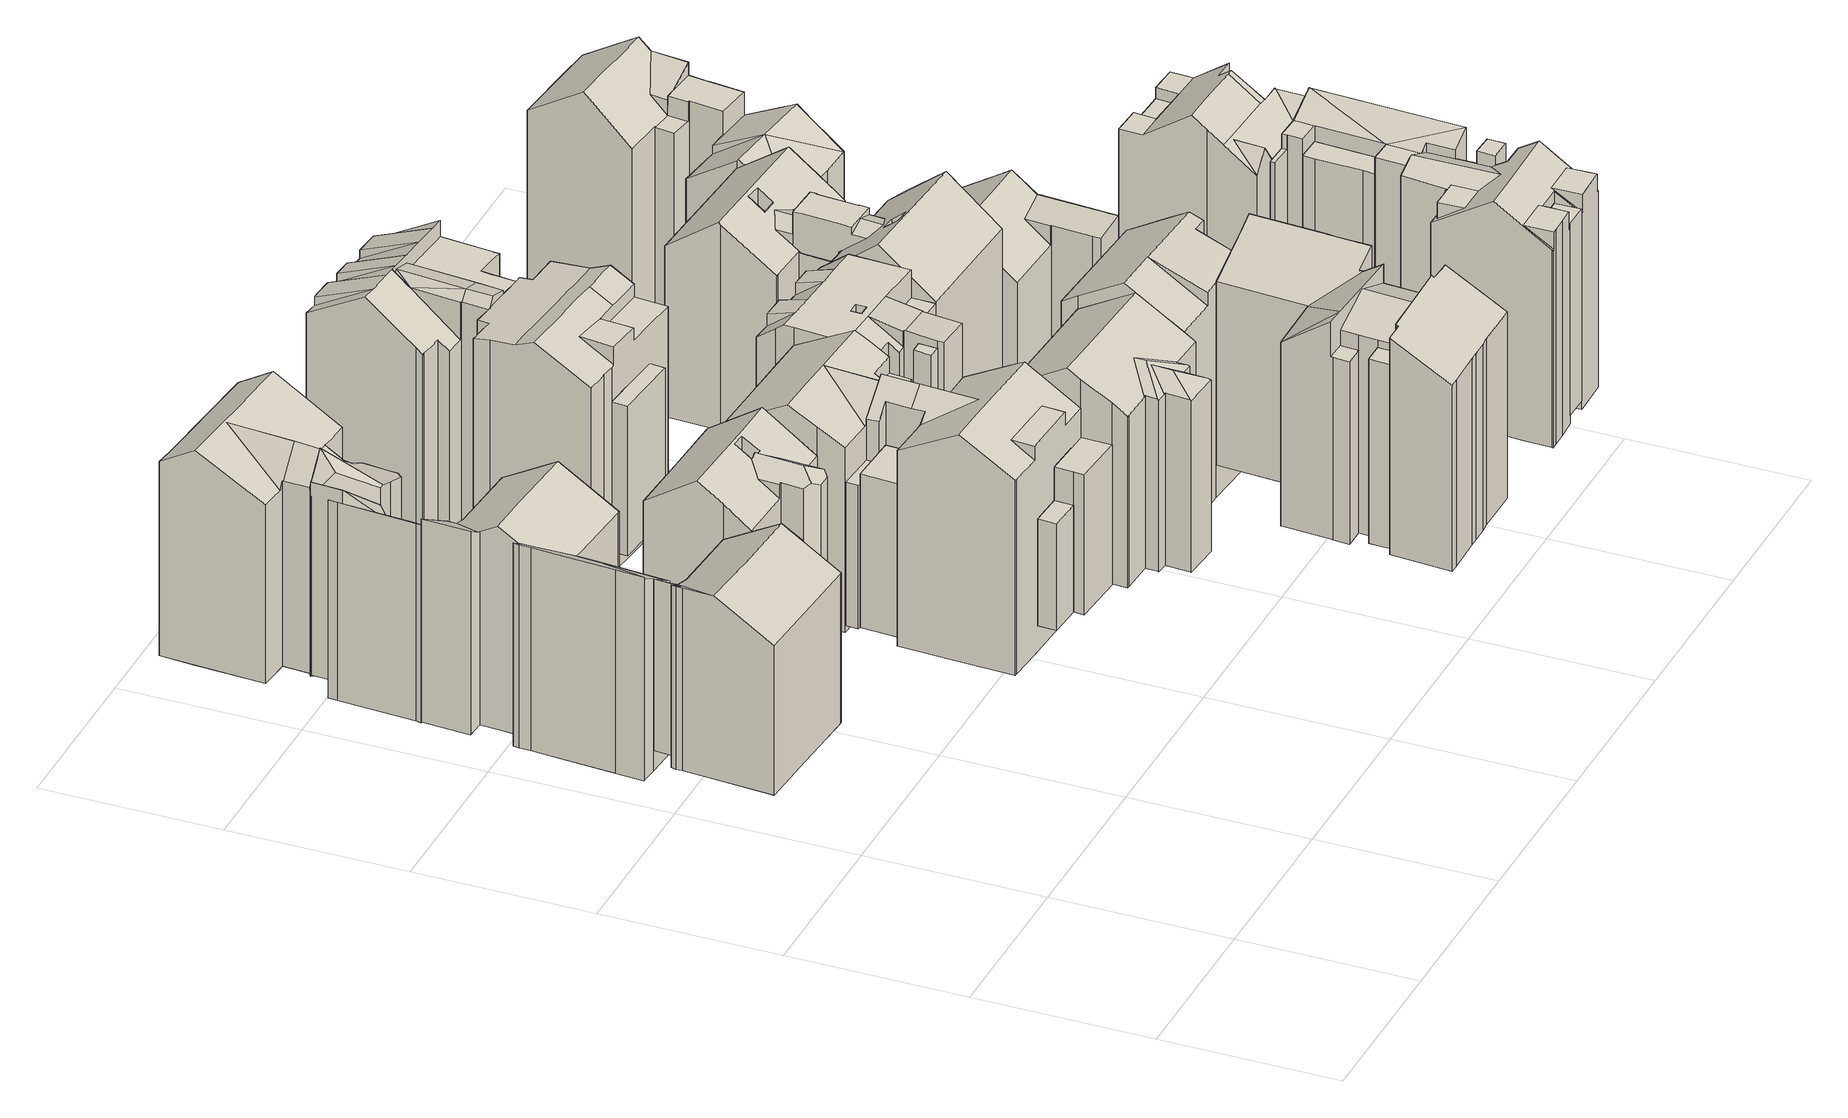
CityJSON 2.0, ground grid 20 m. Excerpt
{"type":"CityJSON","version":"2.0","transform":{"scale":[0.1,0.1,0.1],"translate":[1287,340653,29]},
"CityObjects":{
"building1":{"type":"Building","children":["building1-1","building1-2","building1-3","building1-4","building1-5"]},
"building1-1":{"type":"BuildingPart","attributes":{"measuredHeight":21.43,"roofType":"SATTELDACH","HoeheDach":"55","NiedrigsteTraufeDesGebaeudes":"51","Blattnummer":"102081","HoeheGrund":"34"},"parents":["building1"],"geometry":[{"type":"Solid","lod":"2","boundaries":[[[[0,1,2,3,4,5,6,7]],[[8,6,5,9]],[[9,5,4,10]],[[10,4,3,11]],[[11,3,2,12]],[[12,2,1,13]],[[14,15,16,17]],[[17,16,18,19]],[[19,18,20,21]],[[22,23,24,25]],[[25,24,26,27]],[[27,28,14,17,19,21,29,30,31,8,9,10,11,12,13,32,22,25]],[[33,7,6,8,31,30]],[[15,14,28,27,26,34]],[[0,23,22,32,13,1]],[[29,21,20,35,33,30]],[[36,34,26,24,23,0,7]],[[35,20,18,16,15,34,36,7,33]]]]}]},
"building1-2":{"type":"BuildingPart","attributes":{"measuredHeight":25.22,"roofType":"SATTELDACH","HoeheDach":"56","NiedrigsteTraufeDesGebaeudes":"50","Blattnummer":"102081","HoeheGrund":"31"},"parents":["building1"],"geometry":[{"type":"MultiSurface","lod":"2","boundaries":[[[37,38,39,40,41,42,43,44,45,46]],[[47,48,49,50,51]],[[52,53,54,55,56,57]],[[49,55,54,53,50]],[[58,59,48,47]],[[60,61,62,63,64,65,55,49]],[[59,61,60,49,48]],[[65,64,56,55]],[[66,67,64]],[[68,45,44,69]],[[69,44,43,70]],[[70,43,42,71]],[[72,51,50,73]],[[63,64,65]],[[74,75,76,77]],[[78,79,80,81]],[[81,80,82,83]],[[62,64,63]],[[67,66,84,75,74,85,86,87,88,89]],[[90,91,92,88,87,86,85,74,77,93,78,81,83,94,95,96,72,73,97,98,99,100,101,68,69,70,71]],[[57,56,64,67,89,102,103,41,40,39,38,37,46,104]],[[99,98,52,57,104,100]],[[50,53,52,98,97,73]],[[94,83,82,59,58,95]],[[92,91,103,102,89,88]],[[78,93,77,76,105,79]],[[55,65,55,54]],[[96,95,58,47,51,72]],[[48,60,49,50]],[[103,91,90,71,42,41]],[[104,46,45,68,101,100]],[[82,80,79,105,76,75,84,66,64,62,61,59]]]}]},
"building1-3":{"type":"BuildingPart","attributes":{"measuredHeight":23.8,"roofType":"SATTELDACH","HoeheDach":"55","NiedrigsteTraufeDesGebaeudes":"51","Blattnummer":"102081","HoeheGrund":"32"},"parents":["building1"],"geometry":[{"type":"Solid","lod":"2","boundaries":[[[[106,2,107,108,109]],[[110,111,112,113,114]],[[115,109,116,117]],[[118,107,2,119]],[[119,2,106,120]],[[120,106,109,115]],[[121,122,123,124]],[[124,123,125,126]],[[126,125,127,128]],[[129,114,113,130]],[[130,113,112,131]],[[132,133,134,135]],[[136,137,138,139]],[[139,140,141,132,135,142,143,144,145,146,118,119,120,115,117,147,121,124,126,128,148,149,150,151,129,130,131,152,153,154,136]],[[118,146,145,144,155,156,108,107]],[[127,157,158,159,150,149,148,128]],[[143,142,135,134,160,161,155,144]],[[133,132,141,140,139,138,162,163]],[[164,137,136,154,153,165]],[[151,150,159,110,114,129]],[[111,165,153,152,131,112]],[[116,166,122,121,147,117]],[[161,160,134,133,163,167,158,157]],[[159,158,167,163,162,138,137,164,165,111,110]],[[108,156,155,161,157,127,125,123,122,166,116,109]]]]}]},
"building1-4":{"type":"BuildingPart","attributes":{"measuredHeight":22.63,"roofType":"PULTDACH","HoeheDach":"54","NiedrigsteTraufeDesGebaeudes":"50","Blattnummer":"102081","HoeheGrund":"31"},"parents":["building1"],"geometry":[{"type":"Solid","lod":"2","boundaries":[[[[168,169,170,171]],[[172,173,169,168]],[[174,171,170,175]],[[176,173,172,177]],[[178,177,172,168,171,174]],[[169,173,176,175,170]],[[177,178,174,175,176]]]]}]},
"building1-5":{"type":"BuildingPart","attributes":{"measuredHeight":23.17,"roofType":"PULTDACH","HoeheDach":"55","NiedrigsteTraufeDesGebaeudes":"50","Blattnummer":"102081","HoeheGrund":"31"},"parents":["building1"],"geometry":[{"type":"Solid","lod":"2","boundaries":[[[[179,180,181,182,183,184,185,186,187]],[[188,189,190,191,192,193,194,195,196]],[[188,187,186,189]],[[189,186,185,190]],[[190,185,184,191]],[[191,184,183,192]],[[192,183,182,193]],[[193,182,181,194]],[[196,179,187,188]],[[196,195,194,181,180,179]]]]}]},
"building2":{"type":"Building","attributes":{"measuredHeight":24.39,"roofType":"SATTELDACH","HoeheDach":"58","NiedrigsteTraufeDesGebaeudes":"54","Blattnummer":"102081","HoeheGrund":"33"},"geometry":[{"type":"Solid","lod":"2","boundaries":[[[[197,198,199,200,201,202,203,204,205,206,207,208,209,210,211]],[[208,207,212,213,214,215,216,217,209]],[[218,219,220,221,222,223,199,198,224]],[[225,226,227,221,220]],[[227,228,229,230,204,203,222,221]],[[231,211,210,232]],[[233,202,201,234]],[[234,201,200,235]],[[236,217,216,237]],[[237,216,215,238]],[[238,215,214,239]],[[239,214,213,240]],[[240,213,212,241]],[[197,224,198]],[[242,219,218,243]],[[244,226,225,245]],[[204,230,205]],[[246,229,228,247]],[[241,248,249,250,246,247,251,244,245,252,242,243,253,231,232,254,236,237,238,239,240],[235,255,256,257,258,233,234]],[[222,203,202,233,258,257,256,223]],[[244,251,247,228,227,226]],[[252,245,225,220,219,242]],[[253,243,218,224,197,211,231]],[[199,223,256,255,235,200]],[[250,249,206,205,230,229,246]],[[206,249,248,241,212,207]],[[210,209,217,236,254,232]]]]}]},
"building3":{"type":"Building","children":["building3-1","building3-2"]},
"building3-1":{"type":"BuildingPart","attributes":{"measuredHeight":12.47,"roofType":"FLACHDACH","HoeheDach":"49","NiedrigsteTraufeDesGebaeudes":"49","Blattnummer":"102081","HoeheGrund":"37"},"parents":["building3"],"geometry":[{"type":"Solid","lod":"2","boundaries":[[[[259,260,261,262]],[[263,264,265,266]],[[266,265,260,259]],[[265,264,261,260]],[[264,263,262,261]],[[263,266,259,262]]]]}]},
"building3-2":{"type":"BuildingPart","attributes":{"measuredHeight":16.4,"roofType":"FLACHDACH","HoeheDach":"53","NiedrigsteTraufeDesGebaeudes":"53","Blattnummer":"102081","HoeheGrund":"37"},"parents":["building3"],"geometry":[{"type":"Solid","lod":"2","boundaries":[[[[259,267,268,269,260]],[[270,271,272,273,274]],[[274,273,267,259]],[[273,272,268,267]],[[272,271,269,268]],[[271,270,260,269]],[[270,274,259,260]]]]}]},
"building4":{"type":"Building","children":["building4-1","building4-2","building4-3"]},
"building4-1":{"type":"BuildingPart","attributes":{"measuredHeight":18.01,"roofType":"FLACHDACH","HoeheDach":"53","NiedrigsteTraufeDesGebaeudes":"53","Blattnummer":"102081","HoeheGrund":"35"},"parents":["building4"],"geometry":[{"type":"Solid","lod":"2","boundaries":[[[[275,276,277,278,279]],[[280,281,282,283,284]],[[284,283,276,275]],[[283,282,277,276]],[[282,281,278,277]],[[281,280,279,278]],[[280,284,275,279]]]]}]},
"building4-2":{"type":"BuildingPart","attributes":{"measuredHeight":26.51,"roofType":"SATTELDACH","HoeheDach":"60","NiedrigsteTraufeDesGebaeudes":"55","Blattnummer":"102081","HoeheGrund":"34"},"parents":["building4"],"geometry":[{"type":"Solid","lod":"2","boundaries":[[[[285,286,287,288,289,290]],[[291,292,293,294,295,296]],[[297,298,299,300]],[[301,302,303,304,305,306]],[[307,303,302,308,309]],[[310,311,312,303,307]],[[312,313,314,315,304,303]],[[316,317,318,299,298]],[[319,320,321,322,323]],[[324,325,285,290]],[[288,287,326,327]],[[328,329,330,331]],[[332,296,295]],[[294,293,333]],[[334,301,306,335]],[[336,310,337,338]],[[339,314,313,340]],[[322,341,318,323]],[[342,343,344,345]],[[345,344,346,347]],[[321,348,341,322]],[[349,350,351,352,346,344,343,337,310,307,309,353,326,287,286]],[[354,300,299,318,341,348,355,356,357,358,359,360,330,329]],[[361,362,363,320,319,323,318,317,364]],[[365,366,367,368,369,370,333,293,292,291,296,332,325,324]],[[371,372,373,363,362,361,364,374,339,340,375,376,336,338,342,345,347,377,369,368,367,366,365,324,290,289,288,327,378,379,380,381,334,335,382,383,384,328,331,385,386,387,388,389]],[[325,332,295,294,333,370,352,351,350,349,286,285]],[[359,358,357,356,390,391,392,212,360]],[[353,309,308,380,379,378,327,326]],[[384,383,382,297,300,354,329,328]],[[392,391,390,389,388,387,386,212]],[[355,372,371,389,390,356]],[[348,321,320,363,373,372,355]],[[370,369,377,347,346,352]],[[339,374,364,317,316,315,314]],[[376,375,340,313,312,311]],[[343,342,338,337]],[[310,336,376,311]],[[308,302,301,334,381,380]],[[304,315,316,298,297,305]],[[306,305,297,382,335]],[[330,360,212,386,385,331]]]]}]},
"building4-3":{"type":"BuildingPart","attributes":{"measuredHeight":16.82,"roofType":"FLACHDACH","HoeheDach":"51","NiedrigsteTraufeDesGebaeudes":"51","Blattnummer":"102081","HoeheGrund":"35"},"parents":["building4"],"geometry":[{"type":"Solid","lod":"2","boundaries":[[[[275,393,394,395,276]],[[396,397,398,399,400]],[[400,399,393,275]],[[399,398,394,393]],[[398,397,395,394]],[[397,396,276,395]],[[396,400,275,276]]]]}]},
"building5":{"type":"Building","attributes":{"measuredHeight":23.98,"roofType":"SATTELDACH","HoeheDach":"61","NiedrigsteTraufeDesGebaeudes":"57","Blattnummer":"102081","HoeheGrund":"37"},"geometry":[{"type":"Solid","lod":"2","boundaries":[[[[401,402,403,404,405,406,407,408,409,410,411,412]],[[408,407,413,414,409]],[[415,416,417,418,403,402]],[[419,420,421,422,423,418,417,416,424]],[[425,426,427,428,429]],[[427,420,419,430,428]],[[426,431,421,420,427]],[[423,432,404,403,418]],[[433,412,411,434]],[[434,411,410,435]],[[436,406,405,437]],[[438,401,412,433]],[[439,414,413,440]],[[441,425,429,442]],[[443,436,437,444,445,446,447,448,449,450,441,442,451,452,453,454,455,456,457,438,433,434,435,458,439,440]],[[425,441,450,449,431,426]],[[429,428,430,452,451,442]],[[453,452,430,419,424,454]],[[448,447,422,421,431,449]],[[422,447,446,445,432,423]],[[424,416,415,456,455,454]],[[457,456,415,402,401,438]],[[444,437,405,404,432,445]],[[406,436,443,440,413,407]],[[410,409,414,439,458,435]]]]}]},
"building6":{"type":"Building","children":["building6-1","building6-2"]},
"building6-1":{"type":"BuildingPart","attributes":{"measuredHeight":27.67,"roofType":"SATTELDACH","HoeheDach":"58","NiedrigsteTraufeDesGebaeudes":"52","Blattnummer":"102081","HoeheGrund":"31"},"parents":["building6"],"geometry":[{"type":"Solid","lod":"2","boundaries":[[[[459,460,461,462,463]],[[464,465,466,467,459]],[[468,469,470,471,472]],[[473,474,475,476,477]],[[478,476,475,479,480]],[[481,482,479]],[[475,481,479]],[[483,484,475,474]],[[484,485,481,475]],[[486,487,488,489,490,491,492,493,494,495,496]],[[497,498,499,500]],[[501,502,503,497]],[[504,505,506,507,501]],[[508,509,510,505]],[[511,512,513,514]],[[514,513,515,516]],[[517,518,519,520]],[[521,522,518,517]],[[523,524,525,526]],[[527,462,461,528]],[[529,530,531,532]],[[533,534,535,536]],[[459,467,460]],[[537,465,464]],[[538,472,471]],[[494,470,469,495]],[[495,469,468,496]],[[493,539,470,494]],[[482,540,479]],[[477,541,473]],[[542,480,479]],[[543,488,487,544]],[[500,499,545]],[[503,498,497]],[[546,547,548,549]],[[550,551,552,553]],[[501,507,502]],[[510,506,505]],[[554,555,556,557]],[[558,525,524,538,471,470,539,559,560,561,562,563,564,565,566,567]],[[568,569,552,551,570,556,555,571,572,573,574,575,576,577]],[[578,554,557,579,550,553,580,546,549,581,582,583,584,585,586,543,544,587,588,589,523,526,590,591,592,593,511,514,516,594,529,532,595,596,597,598,599,600,601,533,536,602,521,517,520,603,527,528,604,605,606,607,608,609,610,611,612]],[[589,588,587,544,487,486,496,468,472,538,524,523]],[[492,491,490,489,613,614,615,559,539,493]],[[481,485,575,574,573,572,571,508,505,504,501,497,500,540,482]],[[613,489,488,543,586,585,584,583,616,617,618]],[[465,537,619,545,499,498,503,502,507,506,510,509,612,611,610,609,608,607,606,605,466]],[[620,621,622,623,624,625,626,627,617,616,628,629,548,547,630,631,632,633,473,541,634,635,531,530,636,515,513,512,637]],[[565,564,563,562,561,560,638,639,618,617,627,626,625,624,623,622,621,620,637,566]],[[522,640,535,534,641,542,479,540,464,459,463,519,518]],[[615,614,613,618,639,638,560,559]],[[567,566,637,512,511,593,592,591]],[[635,634,541,597,596,595,532,531]],[[601,600,599,478,480,542,641,534,533]],[[541,477,476,478,599,598,597]],[[629,628,616,583,582,581,549,548]],[[579,557,556,570,551,550]],[[571,555,554,578,612,509,508]],[[546,580,553,552,569,630,547]],[[631,630,569,568,577,632]],[[632,577,576,575,485,484,483]],[[633,632,483,474,473]],[[460,467,466,605,604,528,461]],[[602,536,535,640,522,521]],[[519,463,462,527,603,520]],[[636,530,529,594,516,515]],[[590,526,525,558,567,591]],[[540,500,545,619,537,464]]]]}]},
"building6-2":{"type":"BuildingPart","attributes":{"measuredHeight":17.5,"roofType":"FLACHDACH","HoeheDach":"51","NiedrigsteTraufeDesGebaeudes":"51","Blattnummer":"102081","HoeheGrund":"33"},"parents":["building6"],"geometry":[{"type":"Solid","lod":"2","boundaries":[[[[642,643,644,645]],[[646,647,648,649]],[[649,648,643,642]],[[648,647,644,643]],[[647,646,645,644]],[[646,649,642,645]]]]}]},
"building7":{"type":"Building","children":["building7-1","building7-2"]},
"building7-1":{"type":"BuildingPart","attributes":{"measuredHeight":20.91,"roofType":"FLACHDACH","HoeheDach":"55","NiedrigsteTraufeDesGebaeudes":"55","Blattnummer":"102081","HoeheGrund":"34"},"parents":["building7"],"geometry":[{"type":"Solid","lod":"2","boundaries":[[[[650,651,652,653]],[[654,655,656,657]],[[657,656,651,650]],[[656,655,652,651]],[[655,654,653,652]],[[654,657,650,653]]]]}]},
"building7-2":{"type":"BuildingPart","attributes":{"measuredHeight":22.74,"roofType":"FLACHDACH","HoeheDach":"57","NiedrigsteTraufeDesGebaeudes":"54","Blattnummer":"102081","HoeheGrund":"34"},"parents":["building7"],"geometry":[{"type":"Solid","lod":"2","boundaries":[[[[658,659,660,661,662,663]],[[664,665,666,667,668,669]],[[670,671,672,664]],[[673,674,675,676,677,661,678]],[[679,675,674,680,681,682]],[[683,684,685,686,670]],[[687,688,689,683]],[[690,691,692,687]],[[693,659,658,694]],[[694,658,663,695]],[[696,697,698,699]],[[700,701,697,696]],[[702,703,701,700]],[[699,698,703,702]],[[704,668,667,705]],[[705,667,666,706]],[[664,672,665]],[[686,671,670]],[[660,678,661]],[[707,677,676,708]],[[709,682,681,710]],[[711,679,682,709]],[[712,713,714,715]],[[683,689,684]],[[692,688,687]],[[665,672,671,686,685,684,689,688,692,691,716,717,718,719,720,721,706,666]],[[722,723,724,725,726,712,715,727,728,711,709,710,729,730,731,732,693,694,695,733,734,735,704,705,706,721,720,719,718,717,716],[696,699,702,700]],[[714,713,736,737,738,739,740,741,707,708]],[[739,738,724,723,722,716,691,690,742]],[[741,740,739,742,743,744,677,707]],[[681,680,674,673,731,730,729,710]],[[726,725,724,738,737,736,713,712]],[[711,728,675,679]],[[727,715,714,708,676,675,728]],[[745,669,668,704,735,734]],[[732,731,673,678,660,659,693]],[[663,662,745,734,733,695]],[[661,677,744,743,742,690,687,683,670,664,669,745,662],[698,697,701,703]]]]}]},
"building8":{"type":"Building","children":["building8-1","building8-2","building8-3"]},
"building8-1":{"type":"BuildingPart","attributes":{"measuredHeight":27.56,"roofType":"PULTDACH","HoeheDach":"62","NiedrigsteTraufeDesGebaeudes":"58","Blattnummer":"102081","HoeheGrund":"34"},"parents":["building8"],"geometry":[{"type":"Solid","lod":"2","boundaries":[[[[746,747,748,406]],[[747,749,750,751,752,753,754,755,756,757,748]],[[758,759,760,761,749,747,762]],[[763,757,756,764]],[[764,756,755,765]],[[765,755,754,766]],[[766,754,753,767]],[[767,753,752,768]],[[768,752,751,769]],[[769,751,750,770]],[[746,762,747]],[[771,761,760,772]],[[772,760,759,773]],[[773,759,758,774]],[[768,769,770,775,771,772,773,774,776,777,778,763,764,765,766,767]],[[761,771,775,770,750,749]],[[776,774,758,762,746,406,777]],[[406,748,757,763,778,777]]]]}]},
"building8-2":{"type":"BuildingPart","attributes":{"measuredHeight":21.68,"roofType":"FLACHDACH","HoeheDach":"60","NiedrigsteTraufeDesGebaeudes":"60","Blattnummer":"102081","HoeheGrund":"39"},"parents":["building8"],"geometry":[{"type":"Solid","lod":"2","boundaries":[[[[779,780,781,782]],[[783,784,785,786]],[[786,785,780,779]],[[785,784,781,780]],[[784,783,782,781]],[[783,786,779,782]]]]}]},
"building8-3":{"type":"BuildingPart","attributes":{"measuredHeight":25.58,"roofType":"PULTDACH","HoeheDach":"64","NiedrigsteTraufeDesGebaeudes":"59","Blattnummer":"102081","HoeheGrund":"38"},"parents":["building8"],"geometry":[{"type":"Solid","lod":"2","boundaries":[[[[787,788,789,790,791,792,793,794,795,796,797,798,799,800,801]],[[802,803,804,805,806]],[[807,808,809]],[[807,810,811,812,808]],[[813,814,815,816,817,818]],[[819,820,821,814,813]],[[822,801,800,823]],[[823,800,799,824]],[[825,795,794,826]],[[826,794,793,827]],[[828,791,790,829]],[[829,790,789,830]],[[830,789,788,831]],[[831,788,787,832]],[[832,787,801,822]],[[833,806,805,834]],[[835,812,811,836]],[[837,817,816,838]],[[802,816,815,803]],[[839,840,841,842]],[[843,844,845,846]],[[846,845,847,848]],[[848,847,849,850]],[[803,815,814,821,820,851,852,853,807,809,804]],[[795,825,854,855,856,842,841,857,851,820,819,796]],[[850,858,839,842,856,855,854,825,826,827,859,828,829,830,831,832,822,823,824,860,837,838,833,834,861,862,835,836,863,864,843,846,848]],[[853,852,851,857,865,810,807]],[[805,804,809,808,812,835,862,861,834]],[[811,810,865,864,863,836]],[[839,858,850,849,866,840]],[[865,844,843,864]],[[833,838,816,802,806]],[[828,859,827,793,792,791]],[[798,797,796,819,813,818]],[[799,798,818,817,837,860,824]],[[857,841,840,866,849,847,845,844,865]]]]}]},
"building9":{"type":"Building","attributes":{"measuredHeight":26.33,"roofType":"SATTELDACH","HoeheDach":"59","NiedrigsteTraufeDesGebaeudes":"52","Blattnummer":"102081","HoeheGrund":"33"},"geometry":[{"type":"Solid","lod":"2","boundaries":[[[[867,868,869,870,871]],[[872,873,874,875]],[[876,877,878,879,880]],[[881,882,883,884,885,886,887,888,889,890,891,892,893,894]],[[895,896,897,898,899]],[[900,901,877,876]],[[902,903,897,896]],[[904,905,906,907]],[[908,909,910,911]],[[911,910,912,913]],[[907,914,915,904]],[[916,917,918,919]],[[919,918,920,921]],[[922,923,924,925]],[[926,927,923,922]],[[928,929,927,926]],[[925,924,929,928]],[[930,931,932,933]],[[934,935,936,937]],[[938,939,940,941]],[[941,940,931,930]],[[942,943,944,945]],[[946,947,943,942]],[[948,949,947,946]],[[945,944,949,948]],[[950,874,873,951]],[[952,886,885,953]],[[954,899,898]],[[915,955,880,879,894,893,892,891,899,954,905,904]],[[956,957,958,959,934,937,960,952,953,961,916,919,921,962,963,964,965,966,908,911,913,967,968,938,941,930,933,969,950,951],[942,945,948,946],[922,925,928,926]],[[912,914,907,906,939,938,968,967,913]],[[970,971,935,934,959,958,957,972]],[[890,889,888,902,896,895,899,891]],[[878,877,901,883,882,881,894,879]],[[901,900,973,974,884,883]],[[975,976,903,902,888,887]],[[960,937,936,975,887,886,952]],[[972,957,956,951,873,872]],[[932,875,874,950,969,933]],[[884,974,917,916,961,953,885]],[[964,963,868,867,871,965]],[[868,963,962,921,920,869]],[[871,870,909,908,966,965]],[[869,920,918,917,974,973,900,876,880,955,915,914,912,910,909,870],[924,923,927,929]],[[940,939,906,905,954,898,897,903,976,975,936,935,971,970,972,872,875,932,931],[944,943,947,949]]]]}]},
"building10":{"type":"Building","children":["building10-1","building10-2","building10-3","building10-4","building10-5","building10-6"]},
"building10-1":{"type":"BuildingPart","attributes":{"measuredHeight":25.27,"roofType":"FLACHDACH","HoeheDach":"63","NiedrigsteTraufeDesGebaeudes":"63","Blattnummer":"102081","HoeheGrund":"37"},"parents":["building10"],"geometry":[{"type":"Solid","lod":"2","boundaries":[[[[977,978,979,980]],[[981,982,983,984]],[[984,983,978,977]],[[983,982,979,978]],[[982,981,980,979]],[[981,984,977,980]]]]}]},
"building10-2":{"type":"BuildingPart","attributes":{"measuredHeight":28.86,"roofType":"PULTDACH","HoeheDach":"65","NiedrigsteTraufeDesGebaeudes":"60","Blattnummer":"102081","HoeheGrund":"36"},"parents":["building10"],"geometry":[{"type":"Solid","lod":"2","boundaries":[[[[985,986,987]],[[988,989,990,991,992,993,994,995,996,997]],[[995,998,999,996]],[[1000,1001,986,985]],[[1002,1003,1004,1005]],[[1006,990,989,1007]],[[993,1008,1009,1010,994]],[[1011,1012,1013]],[[1005,995,994,1002]],[[1014,992,991,1015]],[[1004,998,995,1005]],[[1002,994,1010,1003]],[[1016,1017,1018,1019,1020,1021,1011,1013,1022,1001,1000,985,987,1023]],[[986,1001,1022,1013,1012,1024,1025,1006,1007,1026,1027,1028,987]],[[1029,1030,1014,1015,1031,1032,1033,1034,1021,1020,1019,1018,1017,1016,1023,1035,1036,1037,1038,1039,1040,1041,1042]],[[987,1028,1043,1036,1035,1023]],[[1043,997,996,999,1039,1038,1037,1036]],[[1014,1030,1029,1042,1009,1008,993,992]],[[1006,1025,1032,1031,1015,991,990]],[[998,1004,1003,1010,1009,1042,1041,1040,1039,999]],[[1021,1034,1033,1024,1012,1011]],[[1024,1033,1032,1025]],[[1027,1026,1007,989,988,997,1043,1028]]]]}]},
"building10-3":{"type":"BuildingPart","attributes":{"measuredHeight":22.69,"roofType":"FLACHDACH","HoeheDach":"59","NiedrigsteTraufeDesGebaeudes":"59","Blattnummer":"102081","HoeheGrund":"37"},"parents":["building10"],"geometry":[{"type":"Solid","lod":"2","boundaries":[[[[1044,1045,1046,1047,1048,1049]],[[1050,1051,1052,1053,1054,1055]],[[1055,1054,1045,1044]],[[1054,1053,1046,1045]],[[1053,1052,1047,1046]],[[1052,1051,1048,1047]],[[1051,1050,1049,1048]],[[1050,1055,1044,1049]]]]}]},
"building10-4":{"type":"BuildingPart","attributes":{"measuredHeight":26.85,"roofType":"PULTDACH","HoeheDach":"63","NiedrigsteTraufeDesGebaeudes":"60","Blattnummer":"102081","HoeheGrund":"36"},"parents":["building10"],"geometry":[{"type":"Solid","lod":"2","boundaries":[[[[1056,1057,1058,1059]],[[1060,1061,1062,1063]],[[1064,1065,1066,1061,1060]],[[1066,1067,1068,1069,1070,1071,1061]],[[1072,1059,1058,1073]],[[1074,1062,1061,1075]],[[1056,1076,1077,1057]],[[1078,1066,1065,1079]],[[1079,1065,1064,1080]],[[1081,1068,1067,1082]],[[1057,1077,1083,1084,1085,1086,1087,1088,1089,1090,1091,1073,1058]],[[1092,1081,1082,1078,1079,1080,1093,1094,1095,1096,1097,1098,1099,1100,1101,1102,1103,1104,1072,1073,1091,1090,1089,1088,1087]],[[1069,1086,1085,1084,1083,1105,1106,1107,1108,1070]],[[1071,1070,1108,1107,1100,1099,1098,1097]],[[1081,1092,1087,1086,1069,1068]],[[1075,1061,1071,1097,1096,1095,1074]],[[1078,1082,1067,1066]],[[1101,1100,1107,1106,1109,1102]],[[1109,1110,1076,1104,1103,1102]],[[1093,1080,1064,1060,1063,1094]],[[1063,1062,1074,1095,1094]],[[1104,1076,1056,1059,1072]],[[1106,1105,1083,1077,1076,1110,1109]]]]}]},
"building10-5":{"type":"BuildingPart","attributes":{"measuredHeight":22.48,"roofType":"FLACHDACH","HoeheDach":"60","NiedrigsteTraufeDesGebaeudes":"60","Blattnummer":"102081","HoeheGrund":"38"},"parents":["building10"],"geometry":[{"type":"Solid","lod":"2","boundaries":[[[[1111,1112,1113,1114]],[[1115,1116,1117,1118]],[[1118,1117,1112,1111]],[[1117,1116,1113,1112]],[[1116,1115,1114,1113]],[[1115,1118,1111,1114]]]]}]},
"building10-6":{"type":"BuildingPart","attributes":{"measuredHeight":27.03,"roofType":"SATTELDACH","HoeheDach":"64","NiedrigsteTraufeDesGebaeudes":"59","Blattnummer":"102081","HoeheGrund":"37"},"parents":["building10"],"geometry":[{"type":"Solid","lod":"2","boundaries":[[[[1119,1120,1121,1122,1123,1124,1125,1126,1127]],[[1128,1129,1130,1131,1132,1133]],[[1134,1131,1130,1135,1136,1137,1138,1139,1140,1141]],[[1136,1142,1143,1144,1145,1146,1147,1137]],[[1148,1149,1150,1151,1152,1153,1154,1155]],[[1156,1157,1158,1159]],[[1160,1122,1121,1161]],[[1162,1163,1164,1165]],[[1165,1164,1166,1167]],[[1128,1133,1168]],[[1169,1140,1139,1170]],[[1171,1134,1141,1172]],[[1173,1174,1175,1176]],[[1176,1175,1177,1178]],[[1178,1177,1179,1180]],[[1181,1147,1146,1182]],[[1182,1146,1145,1183]],[[1158,1184,1185,1186,1187,1188,1189,1190,1191,1159]],[[1192,1193,1194,1195,1173,1176,1178,1180,1196,1160,1161,1197,1156,1159,1191,1190,1189,1188,1198,1199,1169,1170,1200,1201,1181,1182,1183,1202,1203,1162,1165,1167]],[[1157,1204,1205,1127,1126,1206,1207,1208,1179,1177,1175,1174,1209,1210,1155,1154,1153,1211,1212,1213,1214,1215,1216,1185,1184,1158]],[[1173,1195,1194,1193,1214,1213,1150,1149,1209,1174]],[[1125,1124,1123,1208,1207,1206,1126]],[[1217,1172,1141,1140,1169,1199,1198,1188,1187]],[[1162,1203,1202,1183,1145,1144,1143,1163]],[[1138,1137,1147,1181,1201,1200,1170,1139]],[[1152,1151,1150,1213,1212,1211,1153]],[[1149,1148,1155,1210,1209]],[[1133,1132,1131,1134,1171,1168]],[[1120,1119,1127,1205,1204]],[[1160,1196,1180,1179,1208,1123,1122]],[[1214,1193,1192,1167,1166,1215]],[[1156,1197,1161,1121,1120,1204,1157]],[[1216,1215,1166,1164,1163,1143,1142,1136,1135,1130,1129,1128,1168,1171,1172,1217,1187,1186,1185]]]]}]},
"building11":{"type":"Building","children":["building11-1","building11-2","building11-3","building11-4","building11-5"]},
"building11-1":{"type":"BuildingPart","attributes":{"measuredHeight":26.71,"roofType":"SATTELDACH","HoeheDach":"56","NiedrigsteTraufeDesGebaeudes":"51","Blattnummer":"102081","HoeheGrund":"29"},"parents":["building11"],"geometry":[{"type":"Solid","lod":"2","boundaries":[[[[1218,1219,1220,1221,1222,1223,1224,1225,1226,1227]],[[1228,1229,1230,1231]],[[1232,1233,1234,1235,1236]],[[1237,1224,1223,1238]],[[1238,1223,1222,1239]],[[1240,1241,1242,1243]],[[1228,1244,1245,1229]],[[1229,1236,1235]],[[1246,1233,1232]],[[1239,1247,1248,1249,1250,1251,1252,1240,1243,1253,1254,1255,1256,1257,1258,1259,1260,1261,1237,1238]],[[1234,1233,1246,1262,1251,1250,1249,1248,1247,1239,1222,1221,1220]],[[1263,1264,1230,1229,1235,1234,1220,1219,1218,1227,1265]],[[1232,1236,1229,1245]],[[1240,1252,1251,1262,1266,1241]],[[1242,1267,1253,1243]],[[1254,1253,1267,1244,1228,1231,1255]],[[1231,1230,1264,1256,1255]],[[1225,1224,1237,1261,1260,1226]],[[1257,1256,1264,1263,1265,1258]],[[1265,1227,1226,1260,1259,1258]],[[1241,1266,1262,1246,1232,1245,1244,1267,1242]]]]}]},
"building11-2":{"type":"BuildingPart","attributes":{"measuredHeight":19.48,"roofType":"SATTELDACH","HoeheDach":"53","NiedrigsteTraufeDesGebaeudes":"48","Blattnummer":"102081","HoeheGrund":"33"},"parents":["building11"],"geometry":[{"type":"Solid","lod":"2","boundaries":[[[[1268,1269,1270,1271,1272,1273,1274,1275,1276]],[[1277,1278,1279,1280]],[[1281,1275,1274,1282]],[[1282,1274,1273,1283]],[[1283,1273,1272,1284]],[[1284,1272,1271,1285]],[[1285,1271,1270,1286]],[[1287,1288,1289,1290]],[[1291,1292,1293,1294]],[[1294,1293,1288,1287]],[[1295,1296,1297]],[[1298,1299,1300,1292,1291,1301,1302,1303,1304,1286,1270,1269]],[[1284,1285,1286,1304,1303,1302,1301,1291,1294,1287,1290,1305,1306,1277,1280,1307,1281,1282,1283]],[[1289,1308,1305,1290]],[[1306,1305,1308,1296,1295,1278,1277]],[[1279,1276,1275,1281,1307,1280]],[[1293,1292,1300,1299,1298,1297,1296,1308,1289,1288]],[[1295,1297,1298,1269,1268,1276,1279,1278]]]]}]},
"building11-3":{"type":"BuildingPart","attributes":{"measuredHeight":24.61,"roofType":"PULTDACH","HoeheDach":"54","NiedrigsteTraufeDesGebaeudes":"50","Blattnummer":"102081","HoeheGrund":"29"},"parents":["building11"],"geometry":[{"type":"Solid","lod":"2","boundaries":[[[[1309,1310,1311]],[[1312,1313,1309,1311]],[[1309,1314,1315,1316,1310]],[[1317,1318,1319,1320,1321,1322,1309]],[[1323,1312,1311,1324]],[[1325,1316,1315,1326]],[[1309,1322,1314]],[[1327,1321,1320,1328]],[[1328,1320,1319,1329]],[[1329,1319,1318,1330]],[[1329,1330,1331,1332,1333,1334,1335,1323,1324,1336,1325,1326,1337,1327,1328]],[[1338,1339,1340,1334,1333,1332,1331,1330,1318,1317]],[[1335,1334,1340,1313,1312,1323]],[[1314,1322,1321,1327,1337,1326,1315]],[[1311,1310,1316,1325,1336,1324]],[[1313,1340,1339,1338,1317,1309]]]]}]},
"building11-4":{"type":"BuildingPart","attributes":{"measuredHeight":12.61,"roofType":"FLACHDACH","HoeheDach":"46","NiedrigsteTraufeDesGebaeudes":"46","Blattnummer":"102081","HoeheGrund":"34"},"parents":["building11"],"geometry":[{"type":"Solid","lod":"2","boundaries":[[[[1341,1342,1343,1344,1345,1346]],[[1347,1348,1349,1350,1351,1352]],[[1352,1351,1342,1341]],[[1351,1350,1343,1342]],[[1350,1349,1344,1343]],[[1349,1348,1345,1344]],[[1348,1347,1346,1345]],[[1347,1352,1341,1346]]]]}]},
"building11-5":{"type":"BuildingPart","attributes":{"measuredHeight":7.16,"roofType":"FLACHDACH","HoeheDach":"39","NiedrigsteTraufeDesGebaeudes":"39","Blattnummer":"102081","HoeheGrund":"32"},"parents":["building11"],"geometry":[{"type":"Solid","lod":"2","boundaries":[[[[1353,1354,1355,1356,1357,1358,1359]],[[1360,1361,1362,1363,1364,1365,1366]],[[1366,1365,1354,1353]],[[1365,1364,1355,1354]],[[1364,1363,1356,1355]],[[1363,1362,1357,1356]],[[1362,1361,1358,1357]],[[1361,1360,1359,1358]],[[1360,1366,1353,1359]]]]}]}
},
"vertices":[
[72,627,221],[66,633,225],[30,635,250],[28,605,250],[8,607,263],[7,601,263],[7,595,263],[5,560,263],[7,595,49],[7,601,49],[8,607,49],[28,605,49],[30,635,49],[66,633,49],[153,527,49],[153,527,250],[153,525,248],[153,525,49],[150,484,224],[150,484,49],[148,484,224],[148,484,49],[78,620,49],[78,620,225],[160,615,225],[160,615,49],[157,583,244],[157,583,49],[155,550,49],[69,489,49],[0,493,49],[5,560,49],[72,627,49],[0,493,224],[155,550,263],[69,489,224],[73,555,263],
[72,1128,273],[102,1125,273],[132,1122,273],[182,1118,273],[205,1116,273],[209,1155,248],[68,1168,248],[53,1170,248],[44,1171,248],[41,1131,273],[81,998,256],[94,1019,272],[94,1019,271],[71,1021,239],[66,1018,231],[73,1051,238],[73,1050,238],[81,1049,251],[96,1048,272],[102,1123,272],[67,1051,230],[110,961,230],[116,961,230],[108,1018,251],[122,1017,230],[123,1031,230],[125,1046,229],[125,1046,230],[110,1047,251],[160,1021,218],[161,1042,230],[44,1171,21],[53,1170,21],[68,1168,21],[209,1155,21],[66,1018,21],[71,1021,21],[159,1012,21],[159,1012,218],[168,1004,215],[168,1004,21],[165,966,21],[165,966,214],[155,958,217],[155,958,21],[133,960,224],[133,960,21],[159,1013,218],[159,1013,21],[160,1021,21],[161,1042,21],[161,1043,21],[161,1043,230],[205,1116,21],[198,1039,21],[174,1041,21],[166,977,21],[116,961,21],[110,961,21],[81,998,21],[73,1050,21],[73,1051,21],[67,1051,21],[37,1054,21],[41,1131,21],[174,1041,230],[198,1039,230],[37,1054,230],[166,977,214],
[12,637,261],[66,633,227],[72,714,227],[10,637,263],[40,827,252],[89,871,223],[82,878,228],[25,882,263],[22,828,263],[10,637,25],[12,668,263],[12,668,25],[66,633,25],[30,635,25],[12,637,25],[18,762,25],[18,762,263],[18,774,263],[18,774,25],[19,781,263],[19,781,25],[40,780,250],[40,780,25],[22,828,25],[25,882,25],[82,878,25],[171,731,25],[171,731,223],[168,731,223],[168,731,25],[180,860,25],[180,860,226],[177,829,245],[177,829,25],[176,810,25],[175,798,25],[86,737,25],[79,738,25],[73,738,25],[73,731,25],[72,714,25],[16,736,25],[40,785,25],[41,807,25],[42,826,25],[40,827,25],[89,871,25],[94,866,25],[95,866,25],[73,738,227],[73,731,227],[40,785,250],[41,807,263],[42,826,252],[86,737,223],[79,738,223],[176,810,256],[175,798,263],[95,866,226],[94,866,226],[16,736,263],[90,804,263],
[65,981,248],[110,961,210],[66,1018,249],[64,983,249],[86,942,209],[110,961,209],[64,983,23],[66,1018,23],[110,961,23],[86,942,23],[65,981,23],
[82,878,211],[85,917,211],[86,942,211],[64,983,231],[35,985,254],[32,985,256],[31,974,256],[26,888,256],[25,882,256],[25,882,24],[26,888,24],[31,974,24],[32,985,24],[35,985,24],[64,983,24],[86,942,24],[85,917,24],[82,878,24],
[222,580,245],[223,604,262],[240,618,272],[241,637,284],[258,636,284],[258,616,271],[253,617,271],[267,602,262],[266,578,245],[308,576,246],[311,636,286],[264,638,286],[161,643,286],[160,615,267],[157,583,245],[313,676,259],[314,696,245],[311,696,245],[248,699,245],[228,700,245],[166,703,245],[224,580,263],[222,555,263],[228,549,267],[243,564,276],[246,617,276],[240,617,272],[222,580,262],[235,541,263],[250,541,263],[257,547,267],[263,553,263],[264,578,263],[266,578,262],[157,583,42],[160,615,42],[258,616,42],[258,636,42],[241,637,42],[166,703,42],[228,700,42],[248,699,42],[311,696,42],[314,696,42],[313,676,42],[222,555,42],[224,580,42],[250,541,42],[235,541,42],[264,578,42],[263,553,42],[311,636,42],[308,576,42],[266,578,42],[257,547,42],[228,549,42],[222,580,42],[161,643,42],[240,618,42],[240,617,42],[246,617,42],[253,617,42],
[385,354,78],[384,333,78],[346,335,78],[347,356,78],[347,356,203],[346,335,203],[384,333,203],[385,354,203],
[446,351,78],[445,317,78],[383,321,78],[384,333,242],[383,321,242],[445,317,242],[446,351,242],[385,354,242],
[308,530,56],[352,528,56],[367,527,56],[365,484,56],[306,488,56],[306,488,236],[365,484,236],[367,527,236],[352,528,236],[308,530,236],
[297,359,277],[300,421,313],[303,488,277],[303,488,48],[300,421,48],[297,359,48],[347,356,292],[385,354,292],[410,353,292],[412,378,292],[342,382,292],[340,356,292],[352,542,266],[386,540,297],[390,603,297],[350,542,264],[367,527,287],[365,499,287],[384,498,305],[386,540,305],[352,542,272],[352,528,272],[380,433,305],[365,484,287],[355,485,277],[419,494,270],[407,495,282],[407,497,282],[409,526,282],[421,526,270],[422,538,270],[422,538,264],[422,539,264],[423,538,264],[454,537,258],[457,537,258],[459,562,258],[425,564,258],[423,538,258],[300,359,48],[300,359,276],[306,488,277],[306,488,48],[306,545,48],[306,545,264],[308,576,280],[308,576,48],[340,356,276],[410,353,276],[367,527,48],[352,528,48],[419,494,48],[419,481,277],[419,481,48],[421,526,48],[409,526,48],[425,564,277],[451,480,48],[451,480,277],[453,480,277],[453,480,48],[451,430,304],[451,430,48],[459,562,277],[343,419,313],[379,417,313],[414,415,313],[450,413,313],[346,485,277],[349,542,264],[461,584,289],[462,600,297],[428,602,297],[390,604,297],[352,606,297],[309,608,297],[423,538,48],[454,537,48],[457,537,48],[422,539,48],[340,356,48],[347,356,48],[385,354,48],[410,353,48],[446,351,48],[446,351,276],[462,600,48],[461,584,48],[459,562,48],[422,538,48],[407,497,48],[407,495,48],[450,413,48],[346,485,48],[355,485,48],[365,484,48],[365,499,48],[352,542,48],[350,542,48],[349,542,48],[309,608,48],[313,676,48],[356,674,48],[433,670,48],[468,668,48],[468,668,259],[433,670,259],[356,674,259],
[305,531,56],[306,545,56],[352,542,56],[352,528,224],[352,542,224],[306,545,224],[305,531,224],[308,530,224],
[446,300,280],[482,298,280],[520,326,298],[556,293,280],[597,291,280],[598,304,288],[601,357,319],[479,364,319],[447,366,319],[446,351,310],[445,317,291],[444,300,280],[605,421,282],[451,430,281],[484,298,282],[484,285,281],[517,310,297],[520,312,298],[495,282,280],[520,307,295],[541,280,280],[553,279,280],[553,281,281],[483,283,280],[538,250,280],[538,253,281],[518,282,295],[495,254,281],[495,253,280],[497,282,281],[540,280,281],[553,293,281],[444,300,79],[445,317,79],[446,351,79],[598,304,79],[597,291,79],[446,300,79],[451,430,79],[605,421,79],[538,250,79],[495,253,79],[601,357,79],[556,293,79],[553,293,79],[553,281,79],[553,279,79],[541,280,79],[540,280,79],[538,253,79],[495,254,79],[497,282,79],[495,282,79],[483,283,79],[484,285,79],[484,298,79],[482,298,79],[447,366,79],
[362,1074,288],[368,1140,249],[359,1141,249],[352,1142,249],[345,1076,288],[391,1072,288],[397,1138,259],[374,1140,259],[368,1140,259],[409,815,278],[410,825,278],[412,852,278],[372,858,279],[368,819,279],[393,962,275],[401,962,284],[403,992,284],[395,993,273],[392,962,273],[395,994,273],[400,1051,273],[394,994,273],[410,1070,284],[402,1071,273],[422,960,279],[425,990,279],[432,1068,279],[442,812,263],[481,808,263],[482,822,263],[484,846,263],[469,847,263],[447,849,263],[439,850,263],[413,852,263],[412,852,263],[410,825,263],[409,815,263],[432,1068,288],[438,1134,259],[416,1136,259],[410,1070,288],[459,1066,288],[465,1132,249],[438,1134,249],[467,1065,288],[488,1063,288],[494,1129,259],[465,1132,259],[504,1062,288],[510,1128,249],[494,1129,249],[332,937,15],[332,937,279],[333,955,276],[333,955,15],[336,954,276],[336,954,15],[339,1012,15],[339,1012,239],[340,1019,245],[340,1019,15],[342,1012,15],[342,1012,239],[362,819,15],[362,819,258],[347,821,258],[347,821,15],[352,1142,15],[359,1141,15],[365,951,15],[365,951,276],[367,965,275],[367,965,15],[370,996,15],[370,996,229],[371,1009,239],[371,1009,15],[397,1138,249],[368,819,258],[413,852,278],[402,1071,288],[392,962,275],[394,994,229],[482,822,15],[481,808,15],[416,1136,249],[456,956,15],[456,956,275],[455,942,277],[455,942,15],[461,1000,15],[461,1000,269],[459,987,269],[459,987,15],[498,1002,15],[498,1002,269],[498,996,269],[498,996,15],[339,821,258],[439,850,278],[442,876,292],[415,879,292],[393,881,292],[383,881,292],[374,882,292],[345,885,292],[326,887,292],[320,823,258],[449,957,269],[456,957,269],[483,998,269],[504,1062,269],[488,1063,269],[467,1065,269],[459,1066,269],[432,1068,269],[425,990,269],[422,960,269],[504,1062,15],[483,998,15],[456,957,15],[456,942,15],[477,940,15],[493,939,15],[489,895,15],[487,872,15],[484,846,15],[442,812,15],[409,815,15],[368,819,15],[339,821,15],[320,823,15],[326,887,15],[329,909,15],[351,953,15],[381,963,15],[391,962,15],[392,962,15],[395,993,15],[395,994,15],[394,994,15],[384,995,15],[356,1010,15],[345,1076,15],[368,1140,15],[374,1140,15],[397,1138,15],[409,1137,15],[416,1136,15],[438,1134,15],[465,1132,15],[494,1129,15],[510,1128,15],[484,846,278],[469,847,278],[447,849,278],[493,939,277],[489,895,282],[487,872,292],[409,1137,249],[347,908,282],[376,905,282],[386,904,282],[395,903,282],[417,901,282],[444,899,282],[452,898,282],[473,896,282],[477,940,277],[456,942,277],[456,957,275],[449,957,275],[422,960,275],[401,962,275],[391,962,275],[381,963,275],[351,953,276],[329,909,282],[450,875,292],[471,874,292],[356,1010,239],[384,995,229],
[362,819,43],[442,812,43],[440,794,43],[360,801,43],[360,801,218],[440,794,218],[442,812,218],[362,819,218],
[512,532,54],[498,533,54],[500,553,54],[513,553,54],[513,553,263],[500,553,263],[498,533,263],[512,532,263],
[502,581,264],[501,569,256],[512,569,256],[515,608,280],[463,611,280],[461,584,264],[494,677,280],[495,708,256],[475,710,256],[472,710,256],[470,689,272],[469,679,280],[521,675,280],[524,707,270],[495,708,270],[514,569,274],[514,568,274],[553,566,274],[554,566,274],[556,606,280],[512,569,274],[551,522,272],[513,553,273],[512,532,272],[512,525,272],[558,673,280],[559,704,256],[555,705,256],[524,707,256],[583,672,280],[584,703,270],[559,704,270],[614,670,280],[615,701,256],[584,703,256],[501,569,53],[502,581,53],[461,584,53],[518,628,53],[518,628,280],[518,616,280],[518,616,53],[531,628,53],[531,628,280],[531,616,53],[531,616,280],[470,689,53],[472,710,53],[475,710,53],[556,606,247],[554,566,247],[512,525,53],[512,532,53],[551,522,53],[567,577,53],[567,577,247],[567,565,247],[567,565,53],[615,701,53],[584,703,53],[559,704,53],[555,705,53],[524,707,53],[495,708,53],[614,670,53],[611,602,53],[611,575,53],[580,577,53],[569,577,53],[554,566,53],[553,566,53],[513,553,53],[514,568,53],[514,569,53],[512,569,53],[463,611,53],[468,668,53],[469,679,53],[569,577,247],[580,577,247],[611,575,247],[611,602,247],[581,604,247],[570,605,247],[611,602,280],[581,604,280],[570,605,280],[468,668,280],
[651,301,288],[655,367,327],[602,370,327],[747,361,327],[748,377,318],[749,396,307],[749,399,305],[751,430,286],[748,430,286],[609,439,286],[606,439,286],[605,421,297],[671,300,304],[725,296,304],[728,346,322],[746,345,322],[651,301,304],[605,421,52],[606,439,52],[609,439,52],[748,430,52],[751,430,52],[749,399,52],[749,396,52],[748,377,52],[746,345,52],[728,346,52],[725,296,52],[671,300,52],[747,361,52],[651,301,52],[598,304,52],[602,370,52],
[585,78,97],[586,101,97],[609,101,97],[608,78,97],[608,78,313],[609,101,313],[586,101,313],[585,78,313],
[591,9,308],[634,10,308],[644,10,308],[662,10,308],[672,11,308],[715,11,308],[726,11,308],[730,79,344],[704,80,344],[704,83,346],[656,82,346],[608,81,346],[608,78,344],[585,78,344],[580,9,308],[610,122,304],[611,142,304],[589,143,304],[588,140,304],[587,122,304],[611,142,344],[592,197,306],[589,143,344],[664,199,305],[594,198,305],[592,198,305],[656,82,343],[660,139,343],[611,142,322],[610,122,322],[609,101,322],[608,81,322],[704,83,322],[708,136,322],[661,139,342],[580,9,90],[585,78,90],[608,78,90],[704,80,90],[730,79,90],[726,11,90],[672,11,90],[662,10,90],[644,10,90],[634,10,90],[591,9,90],[587,122,90],[588,140,90],[592,198,90],[594,198,90],[609,101,90],[610,122,90],[735,160,90],[735,160,344],[709,162,330],[709,162,90],[671,300,90],[671,300,305],[725,296,334],[725,296,90],[743,295,344],[743,295,90],[738,210,344],[738,210,90],[708,136,344],[661,139,344],[660,139,344],[704,83,90],[708,136,90],[709,158,90],[709,158,330],[737,200,90],[715,11,90],[608,81,90],[589,143,90],[592,197,90],[664,199,90],[665,199,90],[665,199,305],[737,200,344],
[613,575,249],[759,566,250],[763,628,300],[613,638,300],[611,575,249],[773,801,280],[781,860,236],[620,870,237],[618,811,280],[680,660,278],[682,686,278],[679,686,277],[662,687,271],[661,670,271],[679,686,279],[682,686,279],[702,685,279],[703,696,279],[702,696,279],[705,743,279],[706,743,279],[706,750,279],[686,751,279],[683,751,279],[666,752,279],[666,743,279],[663,700,279],[662,687,279],[683,751,260],[686,751,261],[688,781,261],[667,771,253],[666,752,253],[701,668,271],[702,685,271],[706,750,253],[708,769,253],[663,700,233],[666,743,233],[665,743,233],[662,701,233],[615,701,37],[615,701,249],[617,701,249],[617,701,37],[662,698,249],[662,698,37],[662,701,247],[663,700,247],[764,692,37],[764,692,248],[767,692,248],[767,692,37],[765,672,265],[765,672,37],[668,655,37],[668,655,283],[667,639,296],[667,639,37],[685,654,37],[685,654,283],[684,638,37],[684,638,296],[616,748,37],[616,748,234],[618,809,278],[618,809,37],[770,739,37],[770,739,234],[767,739,234],[767,739,37],[665,745,37],[665,745,234],[619,748,234],[619,748,37],[677,804,37],[677,804,278],[676,786,265],[676,786,37],[696,802,37],[696,802,277],[695,785,37],[695,785,265],[620,870,37],[781,860,37],[705,743,37],[702,696,37],[666,752,240],[662,687,258],[773,801,37],[773,799,37],[772,775,37],[772,772,37],[706,743,37],[703,696,37],[763,628,37],[759,566,37],[613,575,37],[611,575,37],[613,638,37],[662,701,37],[665,743,37],[618,811,37],[772,775,261],[772,772,259],[773,799,279],[702,685,258],[703,696,248],[706,743,234],[706,750,240],
[948,117,83],[949,137,83],[974,136,83],[973,116,83],[973,116,335],[974,136,335],[949,137,335],[948,117,335],
[881,336,330],[883,370,330],[865,337,306],[902,408,357],[954,405,357],[961,405,357],[962,419,347],[987,418,347],[989,457,319],[956,459,319],[905,462,319],[872,463,319],[869,409,357],[907,487,319],[873,489,319],[893,335,313],[898,335,306],[956,459,306],[958,485,306],[907,487,306],[905,462,306],[960,369,332],[952,370,332],[989,465,319],[990,483,319],[958,485,319],[983,331,331],[984,367,331],[958,332,306],[987,418,69],[962,419,69],[881,336,69],[893,335,69],[898,335,69],[950,332,69],[958,332,69],[983,331,69],[950,332,306],[865,337,69],[984,368,332],[960,369,331],[900,372,332],[883,373,332],[867,374,332],[989,465,69],[989,457,69],[961,405,69],[960,369,69],[984,368,69],[984,367,69],[867,374,69],[868,392,69],[869,409,69],[872,463,69],[873,489,69],[907,487,69],[958,485,69],[990,483,69],[868,392,345],
[915,232,78],[916,245,78],[918,297,78],[919,311,78],[947,310,78],[943,231,78],[943,231,305],[947,310,305],[919,311,305],[918,297,305],[916,245,305],[915,232,305],
[920,328,307],[920,334,307],[893,335,307],[892,330,307],[940,192,324],[942,231,324],[915,232,324],[913,194,324],[951,192,330],[950,160,330],[975,159,342],[976,177,342],[976,179,342],[983,330,342],[943,233,324],[943,231,324],[892,330,73],[893,335,73],[915,232,307],[942,231,307],[920,328,324],[920,334,324],[975,159,73],[950,160,73],[951,192,73],[976,179,73],[976,177,73],[947,333,324],[981,331,341],[982,331,342],[983,331,342],[983,331,73],[982,331,73],[981,331,73],[947,333,73],[920,334,73],[983,330,73],[940,192,73],[913,194,73],[915,232,73],[942,231,73],[943,231,73],[943,233,73],[947,308,73],[947,310,73],[946,310,73],[919,311,73],[920,326,73],[920,328,73],[947,325,324],[946,310,324],[947,310,324],[947,308,324],[919,311,324],[920,326,324],
[924,14,87],[895,14,87],[895,43,87],[923,43,87],[923,43,312],[895,43,312],[895,14,312],[924,14,312],
[851,43,328],[851,13,328],[856,13,328],[872,13,328],[891,14,328],[891,39,328],[891,43,328],[890,46,328],[850,46,328],[861,113,326],[890,113,326],[895,113,326],[895,142,326],[877,142,326],[860,142,326],[877,142,317],[900,110,328],[917,98,336],[916,193,336],[913,194,334],[893,195,325],[890,145,323],[877,145,317],[934,111,328],[948,122,321],[948,126,321],[949,137,321],[950,160,320],[951,192,319],[925,44,328],[926,14,328],[966,15,328],[966,25,328],[965,44,328],[965,47,328],[935,47,328],[925,47,328],[848,13,77],[848,13,307],[848,14,308],[848,14,77],[872,13,77],[856,13,77],[948,117,77],[948,117,324],[947,103,333],[947,103,77],[972,102,334],[972,102,77],[860,142,307],[890,145,77],[893,195,77],[877,142,307],[877,145,305],[924,14,77],[924,14,307],[923,43,326],[923,43,77],[895,43,326],[895,43,77],[895,14,307],[895,14,77],[951,192,77],[950,160,77],[949,137,77],[849,46,328],[851,78,348],[855,145,305],[855,147,304],[855,147,77],[855,145,77],[851,78,77],[849,46,77],[971,79,77],[968,15,77],[966,15,77],[926,14,77],[891,14,77],[851,13,77],[874,146,77],[877,145,77],[913,194,77],[916,193,77],[948,126,77],[948,122,77],[851,13,307],[851,43,326],[891,43,326],[891,39,323],[891,14,307],[926,14,307],[925,44,326],[965,44,326],[966,25,313],[966,15,307],[968,15,307],[971,79,348],[891,78,348],[874,146,305],
[850,1030,269],[876,1027,269],[919,1023,269],[921,1034,262],[927,1086,228],[927,1087,227],[916,1088,227],[899,1090,227],[813,1098,227],[805,1034,269],[867,948,219],[869,971,219],[844,974,219],[841,952,219],[881,970,242],[913,967,257],[918,1009,257],[872,991,237],[870,971,237],[916,1088,2],[927,1087,2],[927,1086,2],[905,904,2],[905,904,242],[864,909,242],[864,909,2],[867,948,242],[869,971,242],[913,967,242],[921,1034,2],[919,1023,2],[918,1009,2],[913,967,2],[910,948,2],[910,943,2],[869,948,2],[867,948,2],[841,952,2],[844,974,2],[842,974,2],[797,979,2],[805,1034,2],[813,1098,2],[899,1090,2],[910,948,242],[842,974,220],[844,974,220],[797,979,220],[910,943,242],[869,948,242],
[839,608,239],[879,606,239],[880,626,226],[880,629,224],[882,661,203],[882,666,200],[844,668,200],[765,672,200],[762,612,239],[758,550,45],[758,550,191],[759,566,204],[759,566,45],[765,672,45],[844,668,45],[882,666,45],[882,661,45],[880,629,45],[880,626,45],[833,491,45],[833,491,214],[833,500,214],[833,500,45],[873,500,45],[873,500,218],[873,489,218],[873,489,45],[835,546,191],[835,546,214],[837,575,214],[878,578,218],[878,576,218],[876,543,218],[876,543,45],[878,576,45],[878,578,45],[879,606,45],[836,546,45],[835,546,45],[762,612,45],[836,546,214],
[833,852,247],[781,858,247],[773,799,208],[852,793,208],[890,791,208],[841,911,205],[789,918,205],[781,860,245],[898,844,247],[899,855,241],[899,858,240],[905,904,215],[864,909,215],[841,911,215],[852,793,1],[773,799,1],[781,860,1],[789,918,1],[864,909,1],[905,904,1],[899,858,1],[899,855,1],[898,844,1],[895,827,1],[893,806,1],[891,791,1],[890,791,1],[781,858,1],[841,911,1],[895,827,234],[893,806,219],[891,791,208],
[873,489,47],[868,392,47],[805,396,47],[811,501,47],[833,500,47],[833,491,47],[833,491,173],[833,500,173],[811,501,173],[805,396,173],[868,392,173],[873,489,173],
[891,791,31],[890,776,31],[882,666,31],[844,668,31],[850,765,31],[851,767,31],[852,793,31],[852,793,103],[851,767,103],[850,765,103],[844,668,103],[882,666,103],[890,776,103],[891,791,103]
]}
